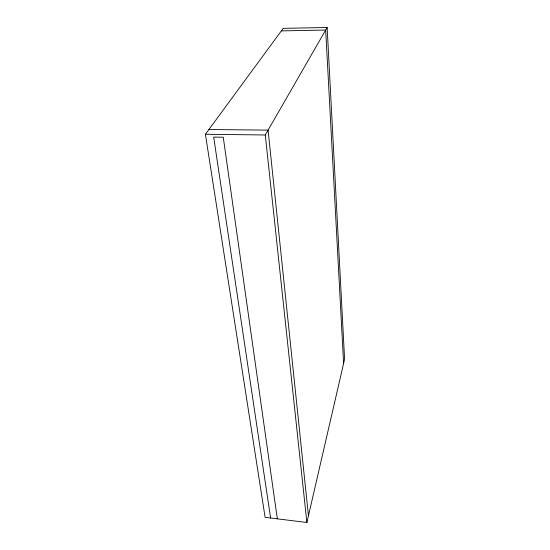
<?xml version="1.0" encoding="UTF-8"?>
<svg xmlns="http://www.w3.org/2000/svg" width="550" height="550" viewBox="0 0 550 550"><rect width="100%" height="100%" fill="white"/><g stroke="black" fill="none" stroke-linecap="round" stroke-linejoin="round"><path stroke-width="0.82" d="M306.886 522.5L344.589 359.205L327.147 27.5L283.195 28.359L205.411 134.276L265.107 517.316L306.886 522.5L265.286 134.97L327.147 27.5M281.339 30.889L325.676 30.051L343.606 363.447M208.904 129.518L268.077 130.123L308.447 515.763M205.411 134.276L265.286 134.97M270.614 518.004L213.682 137.115L223.259 137.239L277.337 518.836"/></g></svg>
